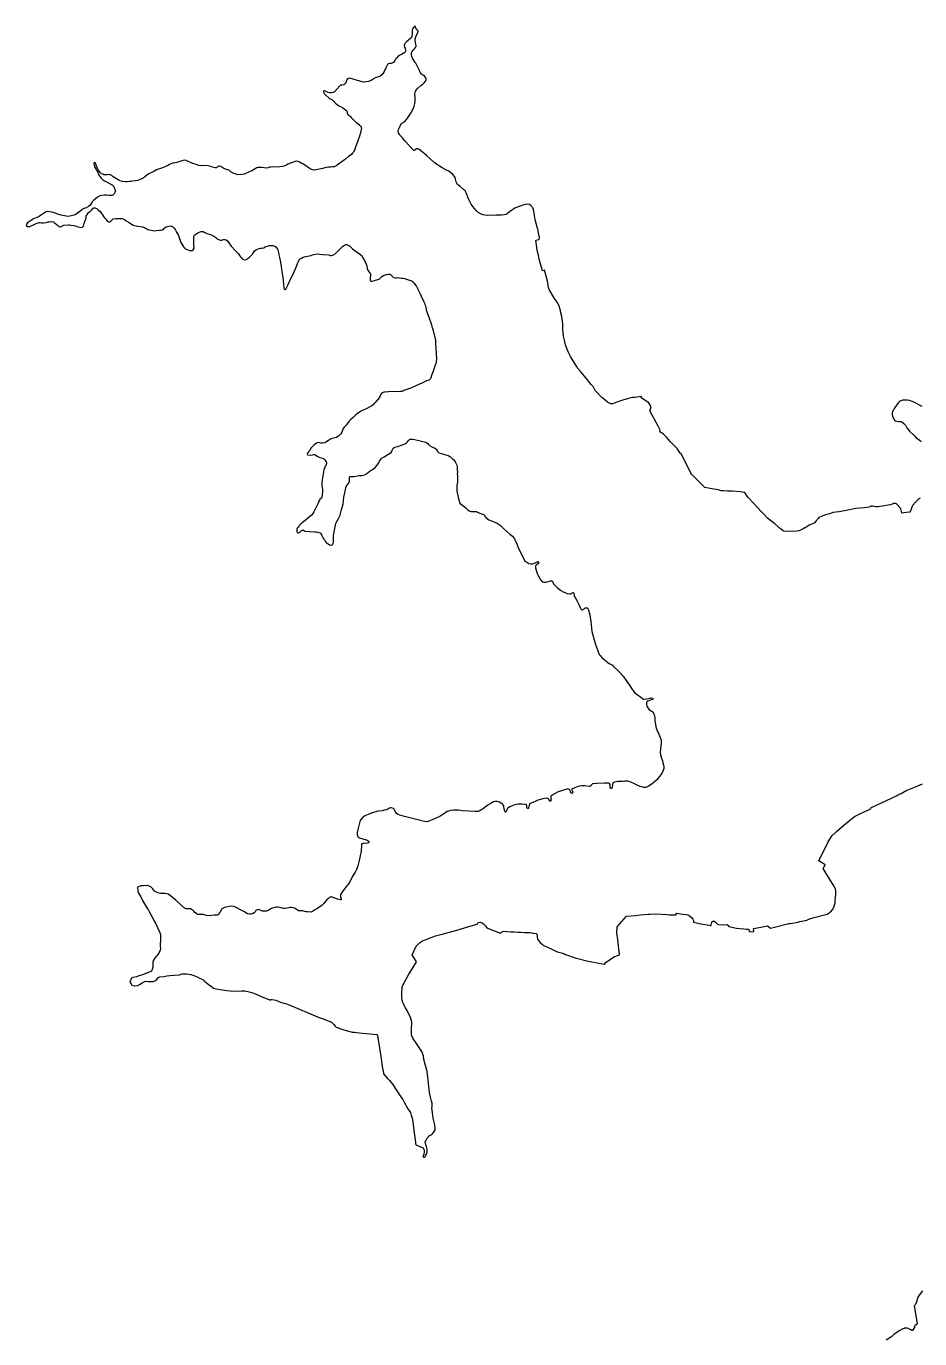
# Model space of a CAD drawing. Header units: inches. Extents: x 1341578 to 1502124, y 557203 to 748561.
# Drawn here: x 1476581 to 1479017, y 588468 to 592044 of the extents above; entities that cross this region are included whole.
import ezdxf

# ---------------------------------------------------------------- set-up
doc = ezdxf.new("R2010")
doc.units = ezdxf.units.IN
doc.header["$MEASUREMENT"] = 0
doc.layers.add('Zipcode', color=7, linetype='Continuous')

msp = doc.modelspace()

# ---------------------------------------------------------------- linework, layer by layer
at = {"layer": 'Zipcode'}
for points in [[(1479017.7, 590758.7), (1479014.8, 590756.7), (1479006.6, 590748), (1478998.4, 590739.2), (1478995.1, 590733.5), (1478991, 590721.1), (1478990.8, 590720.8), (1478989.5, 590720.3), (1478989.3, 590720.2), (1478980.7, 590719), (1478973.9, 590718.1), (1478969, 590717.4), (1478968.4, 590718), (1478967.9, 590718.5), (1478966.2, 590725.6), (1478965.4, 590728.8), (1478964.3, 590731.3), (1478953.6, 590742.9), (1478950.6, 590744.1), (1478945.6, 590743.5), (1478941.4, 590742.1), (1478936.9, 590740.5), (1478931.2, 590739.6), (1478925.5, 590738.5), (1478914.9, 590736.6), (1478907.8, 590735.3), (1478902.7, 590734.6), (1478897.2, 590734.8), (1478892.2, 590735.7), (1478891.8, 590735.7), (1478888.4, 590736.3), (1478884.8, 590736.1), (1478881.8, 590735.1), (1478881.7, 590735), (1478878.2, 590733.9), (1478865.4, 590732.1), (1478843.2, 590730.3), (1478842.8, 590730.3), (1478842.3, 590730.2), (1478816.5, 590724.5), (1478797.6, 590721.4), (1478779.7, 590719.3), (1478774.9, 590717.5), (1478770.7, 590715.9), (1478759.8, 590712.9), (1478741.8, 590705.8), (1478739.6, 590702.7), (1478737.3, 590699.8), (1478736.5, 590698.6), (1478734.9, 590696.7), (1478729.1, 590690.6), (1478715.7, 590684.5), (1478711.9, 590681.8), (1478707.4, 590678.9), (1478704.1, 590677.6), (1478703.8, 590677.7), (1478699.1, 590674.5), (1478690, 590670.2), (1478687.6, 590669.2), (1478687.5, 590669.1), (1478682.6, 590668.1), (1478665.4, 590667.8), (1478645.9, 590668.5), (1478644.8, 590669.1), (1478637.4, 590675), (1478621.8, 590688.5), (1478601.4, 590704.1), (1478591.9, 590714.7), (1478589.1, 590717.2), (1478584.1, 590721.9), (1478565, 590743), (1478548.1, 590761.2), (1478540.9, 590771.5), (1478537.7, 590774), (1478527.3, 590775.6), (1478506.7, 590777.4), (1478499.7, 590777.6), (1478492.4, 590777.7), (1478482.2, 590777.9), (1478475.2, 590778.7), (1478467.5, 590781.1), (1478449.9, 590783.7), (1478431.1, 590787.6), (1478429, 590789.1), (1478427.9, 590789.8), (1478402.6, 590815.5), (1478398.9, 590819.6), (1478395, 590823.9), (1478392.5, 590826.6), (1478366.5, 590879.9), (1478364.1, 590880.7), (1478355.1, 590893.9), (1478354.5, 590894.8), (1478347.7, 590901.4), (1478343.9, 590905.1), (1478342.2, 590907), (1478336.6, 590913.1), (1478327.4, 590923.3), (1478318.2, 590932.7), (1478314.9, 590935.5), (1478310.8, 590937.4), (1478308, 590940.4), (1478309.4, 590944), (1478306.5, 590949.3), (1478303.7, 590954.5), (1478281, 590996.3), (1478284.7, 591007.3), (1478278.1, 591018.3), (1478257.5, 591031.6), (1478257.1, 591032), (1478258, 591034.9), (1478240.2, 591032.8), (1478233.4, 591032.7), (1478226.7, 591031), (1478203.3, 591024.1), (1478183.8, 591017.5), (1478178.7, 591015.7), (1478174.9, 591015.3), (1478169.1, 591017.6), (1478165.7, 591020.2), (1478158.8, 591025.6), (1478153, 591030.4), (1478152.3, 591030.9), (1478152.2, 591031), (1478132.3, 591051.5), (1478126.2, 591062.4), (1478121.4, 591067.9), (1478117.8, 591072.1), (1478113.7, 591076.9), (1478110.6, 591080.8), (1478098.3, 591095.9), (1478092.1, 591103.2), (1478084.9, 591111.7), (1478080.7, 591118.2), (1478071.5, 591132.6), (1478064.6, 591144.5), (1478059.7, 591153.1), (1478054.3, 591166.1), (1478051, 591176.4), (1478050.2, 591179.6), (1478049.3, 591183.5), (1478049, 591184.5), (1478048, 591188.4), (1478045.8, 591200.1), (1478043.9, 591218.5), (1478043.3, 591233.4), (1478040.6, 591253), (1478037.6, 591266.6), (1478037.1, 591269.3), (1478036.5, 591272.1), (1478033.5, 591281.3), (1478029.1, 591291.1), (1478025.7, 591296.2), (1478021.4, 591302.5), (1478015.2, 591311.7), (1478009.2, 591322.5), (1478007.7, 591324.7), (1478005.3, 591329.1), (1478004.5, 591331.1), (1478003.8, 591339.6), (1478002.8, 591345.4), (1478002.2, 591349.1), (1477997.4, 591367.1), (1477993.6, 591379.4), (1477991.5, 591378.8), (1477988.5, 591377.9), (1477979.4, 591409.1), (1477978.2, 591414.7), (1477977, 591420.6), (1477974.2, 591433.6), (1477969.8, 591461.6), (1477978.2, 591463.2), (1477979.5, 591464.2), (1477980.1, 591466.2), (1477979.8, 591469.5), (1477978.5, 591475.2), (1477976.2, 591487.4), (1477975.2, 591491), (1477973.6, 591496.8), (1477969.9, 591510.5), (1477967.9, 591518.2), (1477967.3, 591522.5), (1477966.8, 591529.7), (1477963.6, 591544.8), (1477961.9, 591548.9), (1477961.3, 591549.8), (1477960.1, 591551.9), (1477956.9, 591555.6), (1477952.4, 591558.3), (1477946.4, 591559.2), (1477941.1, 591558.3), (1477934.7, 591556.2), (1477927.3, 591553.9), (1477919.2, 591551.1), (1477912.8, 591548.5), (1477901.7, 591541.2), (1477897, 591537.6), (1477894, 591534.9), (1477892, 591533.1), (1477888.8, 591531.4), (1477883.5, 591530.2), (1477876.9, 591529.6), (1477869.3, 591529.7), (1477861.2, 591529.4), (1477837.1, 591528.5), (1477831.3, 591528.9), (1477826.1, 591530.1), (1477820.9, 591532), (1477813.3, 591536.5), (1477808.5, 591541.4), (1477802, 591548.3), (1477793.9, 591559.1), (1477786.3, 591573.7), (1477780.6, 591590.3), (1477777, 591595.6), (1477773, 591599.4), (1477763.7, 591607.1), (1477756.5, 591613.2), (1477752.8, 591620.4), (1477751.2, 591627.4), (1477749.2, 591633.6), (1477744.2, 591639.7), (1477738.7, 591645.1), (1477732.9, 591648.9), (1477726.3, 591652.2), (1477715.1, 591658.1), (1477707.8, 591662.4), (1477699.7, 591667.9), (1477692.4, 591673.3), (1477672.1, 591691.8), (1477664.9, 591698), (1477652.4, 591708.5), (1477648.3, 591709.7), (1477644.4, 591709.8), (1477641.3, 591707.7), (1477638.3, 591705.5), (1477637.9, 591705.1), (1477637.4, 591705.6), (1477631.3, 591711.9), (1477629.1, 591714), (1477615.3, 591729.2), (1477613.1, 591731.7), (1477606.2, 591739.7), (1477603, 591743.6), (1477600.2, 591746.8), (1477599.3, 591748.1), (1477595.8, 591753.5), (1477594.7, 591755.2), (1477594.4, 591757.7), (1477595.4, 591762.8), (1477595.5, 591762.9), (1477599.9, 591772.1), (1477601.1, 591774.7), (1477604, 591778.4), (1477607, 591781.3), (1477608.1, 591781.8), (1477609.1, 591782.3), (1477611, 591783.3), (1477613.8, 591785.7), (1477618.3, 591791), (1477627.6, 591804.3), (1477630.9, 591809.6), (1477637, 591821.7), (1477638.3, 591826.6), (1477640.1, 591833.5), (1477640.8, 591840.1), (1477641, 591846.5), (1477640.9, 591851.9), (1477640.6, 591858.2), (1477640.9, 591863.1), (1477641, 591863.5), (1477641.9, 591867.1), (1477643.8, 591870.3), (1477646.9, 591873.2), (1477656.8, 591882.2), (1477662.3, 591886.3), (1477665.5, 591889.7), (1477670.9, 591897.5), (1477670.8, 591902.1), (1477668.3, 591906.5), (1477665.3, 591909.4), (1477663.4, 591910.3), (1477661.4, 591911.4), (1477658.3, 591913.4), (1477655.3, 591917.3), (1477655.1, 591917.7), (1477652.5, 591923.8), (1477649.3, 591931), (1477642.7, 591943.5), (1477641.3, 591945.6), (1477633.8, 591957.3), (1477632, 591962), (1477631.2, 591967.3), (1477631.5, 591971.4), (1477632.8, 591975.3), (1477635.6, 591978.8), (1477639.2, 591982.5), (1477641.8, 591985.8), (1477643, 591988.1), (1477643.6, 591989.3), (1477644, 591991.6), (1477642.9, 591995.4), (1477641.6, 592000.2), (1477640.8, 592004.3), (1477641.1, 592009.2), (1477642.9, 592015.1), (1477645.8, 592021.4), (1477648.7, 592026), (1477649.7, 592029.4), (1477648.7, 592032.3), (1477645.9, 592035.3), (1477643.3, 592038.6), (1477641.9, 592041.9), (1477640.8, 592044), (1477638.9, 592043.6), (1477636.2, 592040.7), (1477633.9, 592036.8), (1477632.9, 592033.2), (1477632.6, 592027.3), (1477632.8, 592022.3), (1477632.2, 592018.3), (1477630.7, 592013.5), (1477629.5, 592011.3), (1477622.7, 592005.7), (1477621.6, 592004.8), (1477618, 592002.6), (1477614.7, 591998.9), (1477613.5, 591996.7), (1477612.4, 591994.8), (1477611.3, 591991.5), (1477612.1, 591987.7), (1477613.8, 591983.3), (1477614.8, 591980.2), (1477615, 591976.4), (1477615, 591976.2), (1477613, 591972.7), (1477608.2, 591969.4), (1477603.5, 591967.2), (1477597, 591964), (1477590.9, 591957.9), (1477587.4, 591953.9), (1477585.4, 591950.9), (1477585.4, 591950.8), (1477583.6, 591947.6), (1477581.7, 591945.5), (1477578.8, 591943.7), (1477576, 591943), (1477574.7, 591942.6), (1477571.2, 591942.1), (1477571, 591942.1), (1477567.9, 591941.2), (1477565.6, 591939.9), (1477561.3, 591931), (1477559.8, 591927.9), (1477558.7, 591925.6), (1477556.3, 591921), (1477553.8, 591916.2), (1477550.1, 591911.5), (1477545.5, 591907.8), (1477544.5, 591907.5), (1477534.6, 591904.4), (1477530.4, 591902.5), (1477528.1, 591900.9), (1477526.9, 591900), (1477521.5, 591896.4), (1477513.9, 591893.9), (1477507.9, 591892.9), (1477500.3, 591892.1), (1477483.7, 591895.8), (1477474.4, 591898.9), (1477466.6, 591901.4), (1477462.1, 591902.6), (1477458.9, 591901.9), (1477456.6, 591900.5), (1477454.9, 591898.2), (1477453.6, 591895.9), (1477453, 591893.7), (1477452.9, 591893.5), (1477452.1, 591890.4), (1477451.2, 591888.1), (1477449.6, 591886.7), (1477446.3, 591884.4), (1477441, 591883.6), (1477438.2, 591883.3), (1477437.9, 591883.2), (1477435.4, 591882), (1477421.5, 591865.8), (1477418, 591863.6), (1477413.8, 591862.6), (1477408.7, 591862.8), (1477404.2, 591863.9), (1477400.1, 591865.7), (1477396.6, 591867.2), (1477394.1, 591868.1), (1477392, 591868.2), (1477391.2, 591866.9), (1477391.6, 591864.1), (1477393.1, 591860.8), (1477396.4, 591856.8), (1477406.9, 591848.5), (1477409.7, 591846.3), (1477412, 591845), (1477413.7, 591844.1), (1477417.5, 591840.9), (1477423.9, 591834.2), (1477433.4, 591827.5), (1477437.4, 591825.2), (1477444.2, 591822), (1477451.4, 591816.3), (1477454.4, 591813.3), (1477455.7, 591809.7), (1477456, 591806.3), (1477457.4, 591803.4), (1477460.5, 591801.3), (1477463.6, 591798.9), (1477466.7, 591795.3), (1477480.5, 591782.2), (1477482.1, 591780.7), (1477489, 591775), (1477489.6, 591774.5), (1477492.4, 591771.6), (1477494.1, 591768.9), (1477494.6, 591767), (1477494.2, 591762.8), (1477490.6, 591747.2), (1477483.6, 591729.1), (1477479.6, 591717.7), (1477476.7, 591709.5), (1477476.3, 591708.2), (1477474, 591703.6), (1477471.8, 591699.8), (1477471.6, 591699.6), (1477469.7, 591697.2), (1477467.5, 591694.7), (1477463.8, 591691.6), (1477459.7, 591688.8), (1477451, 591682.2), (1477444.8, 591677.8), (1477441.8, 591675.6), (1477432.5, 591668.2), (1477427.3, 591664.6), (1477423.9, 591662.6), (1477420.4, 591661.3), (1477417, 591660.7), (1477415.1, 591660.6), (1477411.3, 591660.4), (1477405, 591659.9), (1477398.6, 591658.9), (1477388.3, 591656.7), (1477371.4, 591653), (1477367.1, 591652.2), (1477364.4, 591652), (1477361.1, 591652.5), (1477356.6, 591654.5), (1477352.4, 591657.3), (1477349.3, 591659.4), (1477336.6, 591668), (1477332.9, 591669.8), (1477330.5, 591671), (1477325.7, 591674), (1477321.7, 591675.7), (1477317.6, 591676.4), (1477313.7, 591676), (1477294.3, 591667.9), (1477290.1, 591665.7), (1477286, 591664.1), (1477282.6, 591663.2), (1477279.4, 591662.3), (1477270.8, 591660.8), (1477256.4, 591660.3), (1477251.3, 591660.6), (1477247.3, 591660.5), (1477243.6, 591659.9), (1477240.3, 591658.6), (1477236.4, 591657.8), (1477222.5, 591658.8), (1477219.4, 591659.3), (1477215.4, 591659.3), (1477212, 591659), (1477209.7, 591658), (1477195.9, 591650.4), (1477186.3, 591646.2), (1477175.1, 591641.2), (1477168.6, 591640), (1477158, 591639.5), (1477152.8, 591640.6), (1477147.1, 591642.6), (1477139.8, 591646.3), (1477137.9, 591648.7), (1477135, 591651.4), (1477131.7, 591652.9), (1477127.1, 591653.9), (1477119.8, 591656.8), (1477111.2, 591662.2), (1477107.6, 591663.1), (1477105.4, 591663.1), (1477103.4, 591661.5), (1477101.7, 591659.7), (1477099.5, 591658.7), (1477096, 591658.6), (1477088.5, 591660), (1477083.6, 591661.6), (1477076.9, 591663.9), (1477065.2, 591664.5), (1477058.6, 591664), (1477057.4, 591664.1), (1477050.8, 591664.7), (1477046.5, 591666.2), (1477034.5, 591670.5), (1477020.3, 591676.8), (1477016.3, 591678.7), (1477012.2, 591679.1), (1477005.2, 591677.6), (1476997, 591674.9), (1476991.7, 591672.8), (1476985.8, 591671.6), (1476980.4, 591670.6), (1476974.6, 591669), (1476969.8, 591666.8), (1476965.8, 591664), (1476960.6, 591661.5), (1476955, 591659.5), (1476949.7, 591657.7), (1476944.2, 591655.5), (1476935.9, 591652.4), (1476926.6, 591647.7), (1476914.6, 591641.5), (1476912, 591639.9), (1476909.6, 591638.3), (1476903.8, 591634.1), (1476899.6, 591630.5), (1476893.3, 591627.3), (1476888.2, 591625.4), (1476884.7, 591624), (1476877.9, 591623), (1476870.6, 591621.8), (1476866.7, 591621.5), (1476862, 591620.9), (1476856.1, 591620.5), (1476850.4, 591620.4), (1476843.5, 591621.4), (1476837.2, 591623.1), (1476831, 591625.6), (1476817.8, 591634.2), (1476814.1, 591637.1), (1476810.5, 591638.9), (1476807.1, 591639.6), (1476803.3, 591639.8), (1476800.2, 591639.4), (1476798, 591639.1), (1476795, 591639.2), (1476792.1, 591639.5), (1476789.1, 591640.6), (1476786, 591642.1), (1476783.3, 591644.5), (1476780.1, 591648.3), (1476776.9, 591653.2), (1476774.3, 591658.9), (1476774.1, 591659.5), (1476771.5, 591665.9), (1476769.4, 591671.1), (1476767.1, 591674), (1476766.1, 591672.6), (1476765.4, 591669.4), (1476765.8, 591665.3), (1476766.9, 591661.2), (1476771.5, 591653.4), (1476774.2, 591648.7), (1476775.6, 591645.2), (1476777.2, 591641.9), (1476779.4, 591637.4), (1476782.2, 591633.4), (1476784.9, 591630), (1476788.6, 591626.5), (1476794.4, 591623), (1476801.1, 591618.8), (1476809.1, 591614.6), (1476815.2, 591611.9), (1476818.5, 591608.3), (1476820.8, 591604.1), (1476822.7, 591600.1), (1476823.3, 591597.4), (1476823.5, 591593.9), (1476822.7, 591591.1), (1476820, 591587.2), (1476817.3, 591584.8), (1476814.3, 591583.3), (1476811.7, 591582.8), (1476807.7, 591583.1), (1476800, 591583.8), (1476794, 591583.4), (1476787, 591582.7), (1476781, 591581.7), (1476774.9, 591578.8), (1476763.5, 591568.5), (1476760.6, 591565.4), (1476758, 591561.1), (1476755, 591556.9), (1476750.1, 591552.7), (1476743.7, 591549.4), (1476738.3, 591547.5), (1476738, 591547.3), (1476732.1, 591544.3), (1476727.9, 591540.3), (1476724.1, 591537.1), (1476720.6, 591534.4), (1476715.6, 591531.5), (1476710.2, 591529.2), (1476703.4, 591527.4), (1476699.2, 591526.2), (1476694.1, 591525.7), (1476684.7, 591527.2), (1476675.9, 591529), (1476665.7, 591532.4), (1476660.6, 591534.7), (1476656.5, 591535.9), (1476651, 591537.1), (1476644.3, 591538.5), (1476639, 591539), (1476635.1, 591538.4), (1476630.8, 591536.1), (1476617.3, 591526.8), (1476614.1, 591524.9), (1476609.7, 591522.9), (1476604.8, 591521), (1476600.2, 591518.9), (1476597.6, 591517.3), (1476593.9, 591515.2), (1476589, 591512), (1476584.5, 591508.1), (1476582.5, 591505.4), (1476580.7, 591502.6), (1476581.1, 591500.2), (1476583.9, 591498.3), (1476586.9, 591498.1), (1476590.2, 591498.4), (1476592.4, 591499.3), (1476600.9, 591503), (1476607.8, 591507), (1476615.6, 591509.1), (1476618.6, 591509.4), (1476622.5, 591508.6), (1476628.1, 591508.1), (1476634.6, 591509.2), (1476637.7, 591510.1), (1476640.7, 591510.8), (1476643.5, 591511.5), (1476648.1, 591512), (1476655.2, 591510.8), (1476658.1, 591508.7), (1476660.1, 591507), (1476665, 591502.8), (1476669.4, 591498.6), (1476671.4, 591497.5), (1476673.8, 591497.7), (1476676.2, 591498.6), (1476679.8, 591500.3), (1476683.2, 591501.7), (1476695.8, 591503.2), (1476698.8, 591502.8), (1476702.9, 591502.3), (1476710.5, 591500.9), (1476715.2, 591499.9), (1476718.6, 591498.9), (1476722.5, 591497.4), (1476731, 591496.1), (1476733.8, 591496.9), (1476736.5, 591499.3), (1476739.3, 591510), (1476741.5, 591514.6), (1476743.2, 591518.6), (1476743.5, 591520.2), (1476744, 591522.6), (1476744.5, 591526.2), (1476748.3, 591534.2), (1476750.7, 591536.3), (1476753.6, 591538.4), (1476755.4, 591539.6), (1476757.1, 591541.2), (1476758.8, 591542.6), (1476760.7, 591545), (1476763.6, 591548), (1476766.1, 591549.3), (1476768.8, 591549.4), (1476771.9, 591547.8), (1476774.5, 591546.2), (1476777.2, 591543.7), (1476782.1, 591539.1), (1476784.3, 591536.4), (1476786.2, 591533.8), (1476788.7, 591530), (1476791.6, 591525.8), (1476794.5, 591521.9), (1476797.3, 591518.3), (1476800.2, 591514.6), (1476804, 591512.1), (1476806.1, 591510.9), (1476808.3, 591510.6), (1476810.6, 591511.7), (1476813, 591514.9), (1476818, 591519.5), (1476825.2, 591520.7), (1476832.6, 591520.4), (1476841, 591520), (1476844.3, 591519.2), (1476848.4, 591517.2), (1476853, 591514.3), (1476859.6, 591510.6), (1476862.7, 591508.2), (1476866.5, 591505.6), (1476870, 591503.4), (1476873.1, 591502.5), (1476883.8, 591499.4), (1476897.5, 591497.7), (1476900.6, 591496.8), (1476903.5, 591495.6), (1476906.3, 591493.8), (1476909.2, 591492.1), (1476911.9, 591490.7), (1476915.9, 591489.4), (1476921.6, 591488.1), (1476930.1, 591486.6), (1476934.9, 591487.3), (1476944.2, 591488.1), (1476947.7, 591488.1), (1476951.8, 591489.5), (1476954.5, 591491.4), (1476955, 591491.7), (1476961.7, 591497.4), (1476974.4, 591500.2), (1476977.6, 591499.6), (1476980.5, 591497.6), (1476984.4, 591493.7), (1476987.5, 591488.4), (1476990.5, 591483.1), (1476993, 591478.4), (1476995.5, 591473.8), (1477002, 591454.6), (1477009.4, 591443.3), (1477014, 591438.4), (1477016.4, 591437), (1477025.7, 591433.4), (1477029.1, 591433), (1477031.4, 591433.1), (1477031.8, 591433.2), (1477033.5, 591433.5), (1477035.6, 591434.9), (1477038.7, 591439.4), (1477038.1, 591447.6), (1477037.6, 591454.6), (1477037.6, 591460.5), (1477037.4, 591465.6), (1477038.1, 591471.4), (1477039.8, 591475.1), (1477042.7, 591477.8), (1477045.8, 591479.3), (1477050.8, 591481.7), (1477054.8, 591484.1), (1477057.3, 591485.2), (1477062.7, 591484.5), (1477067.6, 591482.3), (1477072.9, 591479.8), (1477085.5, 591475.4), (1477086.5, 591475), (1477092.3, 591471.9), (1477097.3, 591468.3), (1477102.3, 591464.3), (1477105.4, 591462.6), (1477109, 591461.5), (1477112.9, 591461.2), (1477116.2, 591461.7), (1477118.9, 591462.7), (1477122.1, 591463.3), (1477125.7, 591462.4), (1477130.2, 591458.5), (1477133.1, 591454.4), (1477139.3, 591444.6), (1477151.6, 591431.8), (1477159.1, 591424), (1477162.3, 591419.8), (1477165.1, 591415.8), (1477167.2, 591412.8), (1477169.3, 591410.6), (1477172.7, 591408.4), (1477178.5, 591408), (1477181.2, 591408.6), (1477183.5, 591410), (1477186.1, 591412), (1477188.4, 591414.2), (1477191.1, 591416.6), (1477193.5, 591418.6), (1477195.7, 591420.9), (1477197.3, 591423.4), (1477197.4, 591423.5), (1477200.3, 591427.7), (1477203.5, 591432), (1477207.3, 591435.2), (1477211.3, 591437), (1477215.4, 591438.7), (1477219.4, 591439.4), (1477220, 591439.5), (1477223.5, 591439.8), (1477228.4, 591440.7), (1477232.9, 591443.6), (1477241.6, 591446), (1477244.3, 591446.5), (1477249.5, 591447), (1477252.8, 591446.4), (1477255.7, 591445.9), (1477258.6, 591444.5), (1477260.9, 591443), (1477262.7, 591440.5), (1477265.6, 591436.7), (1477266.6, 591434.5), (1477267.3, 591432.1), (1477268.4, 591426.9), (1477269, 591422.9), (1477269.2, 591421.3), (1477270.8, 591413.9), (1477272.2, 591409.7), (1477273.3, 591406.2), (1477274.9, 591395.4), (1477275.7, 591389.6), (1477277.8, 591374.9), (1477280, 591360.3), (1477281.2, 591351.9), (1477282.3, 591339.9), (1477282.9, 591334.4), (1477283.4, 591330.9), (1477284, 591328.4), (1477285.2, 591326.9), (1477287.1, 591326.6), (1477288.8, 591327.7), (1477293.9, 591339), (1477298.5, 591348.2), (1477300.5, 591352.1), (1477311.5, 591374.7), (1477314, 591381.1), (1477315.9, 591385.9), (1477318.4, 591392.5), (1477320.6, 591398.1), (1477322.7, 591403.4), (1477324.7, 591407.2), (1477327.5, 591410), (1477330.9, 591412.6), (1477335.3, 591414.8), (1477342.4, 591416.7), (1477357.2, 591419.6), (1477360.9, 591420.9), (1477365.2, 591422.6), (1477375, 591423.9), (1477381.1, 591423.5), (1477389.2, 591422.4), (1477405.9, 591420.9), (1477409.4, 591419.5), (1477412.1, 591419.4), (1477416.5, 591420), (1477422.9, 591423.9), (1477425.7, 591426.6), (1477431.4, 591431.8), (1477436.7, 591437.4), (1477442.6, 591443.6), (1477450.4, 591448.8), (1477452.5, 591449.5), (1477455.2, 591449.1), (1477458.2, 591447.9), (1477462.4, 591445.4), (1477465.4, 591442.6), (1477466.5, 591441.6), (1477470.1, 591437.7), (1477484.2, 591428), (1477488.3, 591425.1), (1477493.5, 591420.3), (1477498.6, 591413.2), (1477503.4, 591405.7), (1477507.5, 591395.6), (1477508.9, 591391), (1477510.7, 591383.7), (1477512.2, 591379.8), (1477514.1, 591377.2), (1477516.1, 591374.3), (1477518.2, 591370.4), (1477518.9, 591367.4), (1477519.1, 591363.8), (1477518.8, 591359.7), (1477518, 591355), (1477518.6, 591351.4), (1477521.1, 591349.7), (1477523.9, 591349.8), (1477530, 591351), (1477539.4, 591354), (1477543.1, 591355.3), (1477546.5, 591358.4), (1477550.2, 591362.1), (1477554.9, 591364.7), (1477557.6, 591365.8), (1477563.3, 591368.1), (1477567.3, 591368.7), (1477570.7, 591368.8), (1477573.7, 591367.3), (1477577.2, 591363.9), (1477578.2, 591363), (1477581.8, 591359.9), (1477587.3, 591358.8), (1477590.7, 591359), (1477593.6, 591359.1), (1477598, 591358.6), (1477602.8, 591357.9), (1477607.3, 591357.6), (1477608.3, 591357.5), (1477611.6, 591356.5), (1477619.8, 591354), (1477628.7, 591351.2), (1477629.5, 591351), (1477630.7, 591350.6), (1477632.9, 591349.3), (1477634.3, 591348.4), (1477636.5, 591346.4), (1477636.8, 591346), (1477638.1, 591344.4), (1477640.1, 591341.7), (1477644.5, 591334.8), (1477649.6, 591326.2), (1477655.5, 591312.8), (1477657.4, 591308.4), (1477664.4, 591293.5), (1477666.5, 591289.7), (1477667.9, 591286.4), (1477669.3, 591282), (1477670.4, 591277.2), (1477670.8, 591274.7), (1477671.4, 591271.2), (1477673.3, 591265.7), (1477677.7, 591254.5), (1477685.5, 591230.3), (1477686.7, 591225.9), (1477689.8, 591215.4), (1477694.8, 591195.8), (1477696.2, 591189.8), (1477696.8, 591183.6), (1477696.7, 591179.6), (1477698.7, 591152), (1477699.1, 591138.3), (1477698.8, 591130), (1477697.1, 591125.1), (1477696.2, 591122.8), (1477694.7, 591119.1), (1477692.6, 591112.5), (1477687.1, 591096.3), (1477686.9, 591095.8), (1477683.5, 591085.8), (1477682, 591082.6), (1477680.6, 591080.9), (1477677, 591079.1), (1477671.6, 591077.8), (1477668, 591076.2), (1477662.1, 591072.7), (1477654.7, 591069.4), (1477641.4, 591063.6), (1477633.2, 591060.2), (1477630.7, 591059.1), (1477613.2, 591052.3), (1477610.2, 591051.2), (1477607.2, 591050.1), (1477604.4, 591049), (1477600.7, 591048.6), (1477596.7, 591048.4), (1477582.7, 591049.1), (1477568.1, 591047.9), (1477558.7, 591047.1), (1477555.3, 591046.7), (1477552, 591045.4), (1477549.3, 591043.4), (1477547, 591040.2), (1477545.5, 591036.7), (1477543.6, 591032.8), (1477531.7, 591018.9), (1477529.6, 591016.1), (1477526.9, 591012.8), (1477523.1, 591010.2), (1477517.6, 591006.8), (1477509.3, 591002.9), (1477497.2, 590997.3), (1477493.5, 590995.5), (1477489.1, 590992.8), (1477480.5, 590986.2), (1477472, 590978.1), (1477465.5, 590972.3), (1477461.5, 590968), (1477458.5, 590964.1), (1477453, 590957.3), (1477450.3, 590954.5), (1477447.4, 590951.5), (1477445, 590948.2), (1477443.4, 590943.4), (1477441.3, 590937.9), (1477438.6, 590933.7), (1477435.9, 590930.8), (1477433.2, 590928.4), (1477430, 590926), (1477426.6, 590924), (1477422.7, 590922.7), (1477417.8, 590921.8), (1477413.1, 590920.3), (1477410, 590918.9), (1477407.6, 590917.4), (1477404.7, 590915.2), (1477400.6, 590912.4), (1477397.7, 590910.7), (1477394.8, 590909.4), (1477388.9, 590907.9), (1477384.3, 590908.4), (1477380.3, 590909.4), (1477376.7, 590909.6), (1477372.4, 590908.5), (1477366.1, 590903.6), (1477361, 590898.9), (1477357.3, 590895), (1477352.7, 590887.7), (1477350, 590884.6), (1477348, 590881.1), (1477346.9, 590877.8), (1477347.8, 590876.3), (1477355.2, 590875.5), (1477360.7, 590876.7), (1477363.5, 590877.6), (1477367.4, 590877.6), (1477370.2, 590875.7), (1477374.2, 590872.5), (1477381.5, 590869.2), (1477384.6, 590868.2), (1477388.8, 590867), (1477390.6, 590866.1), (1477391.7, 590865.5), (1477393.9, 590863.5), (1477396.9, 590860.1), (1477398.4, 590857.5), (1477399.1, 590855.4), (1477399.2, 590852.8), (1477398.2, 590848.8), (1477396, 590845.1), (1477394.8, 590842.4), (1477393.6, 590839.8), (1477392.3, 590835.8), (1477389.2, 590819.6), (1477388.5, 590813.9), (1477387, 590801.7), (1477387, 590793.1), (1477387.7, 590787.1), (1477388.5, 590782.2), (1477388.7, 590779.8), (1477388, 590764.8), (1477386.9, 590761.4), (1477385.3, 590758.5), (1477381.4, 590754.5), (1477378.4, 590750.2), (1477376.2, 590745.1), (1477373.9, 590739.2), (1477368.8, 590728.3), (1477364.9, 590721.4), (1477363.2, 590718.3), (1477362.9, 590717.7), (1477358.4, 590711.6), (1477336.9, 590693.6), (1477332.8, 590691.1), (1477330.1, 590688.6), (1477327.7, 590686.3), (1477326.1, 590684.5), (1477324.4, 590682.6), (1477321.7, 590679.5), (1477319.7, 590676.2), (1477318.4, 590673.4), (1477318.8, 590668.4), (1477319.4, 590665.5), (1477320.8, 590664), (1477322.9, 590663.7), (1477325.5, 590664.7), (1477327.8, 590666.4), (1477330.4, 590669), (1477332.4, 590670.6), (1477332.8, 590670.7), (1477334.7, 590671.5), (1477337.1, 590670.8), (1477339, 590669.2), (1477340.6, 590668.2), (1477352.5, 590667.6), (1477367.2, 590666.9), (1477371.9, 590666.6), (1477375.3, 590665.9), (1477378.7, 590664.9), (1477381.7, 590663.5), (1477385.5, 590659.2), (1477386.7, 590656.7), (1477388.3, 590652.7), (1477390.6, 590649), (1477392.5, 590646.4), (1477393.7, 590644.5), (1477395.7, 590641.3), (1477397.8, 590638.4), (1477400.1, 590636), (1477404.1, 590633.5), (1477407.1, 590631.5), (1477410.1, 590630), (1477412, 590630), (1477414.6, 590631.3), (1477416.2, 590632.9), (1477417.7, 590635.4), (1477418.1, 590638.9), (1477418.6, 590657), (1477420.2, 590666.6), (1477425.1, 590689), (1477427.4, 590694.6), (1477431.4, 590701.3), (1477434.8, 590708), (1477435.6, 590709.7), (1477439.2, 590723.9), (1477444.5, 590742.8), (1477444.5, 590742.8), (1477446.8, 590760.9), (1477453.2, 590789.9), (1477458, 590797.4), (1477460.8, 590801.4), (1477462.1, 590805.4), (1477462.5, 590809), (1477462.3, 590812.4), (1477462.1, 590815.3), (1477462.9, 590816.5), (1477463.3, 590817.1), (1477465.6, 590817.7), (1477466.3, 590817.6), (1477469.3, 590817.5), (1477473.9, 590817), (1477479.8, 590818.7), (1477482.9, 590819.5), (1477489.5, 590820), (1477494.6, 590820.3), (1477495.2, 590820.3), (1477495.5, 590820.4), (1477502.9, 590822.3), (1477507.2, 590824.1), (1477509.3, 590825.7), (1477518.5, 590832.4), (1477524.6, 590836.8), (1477528.3, 590839.1), (1477532.4, 590842.1), (1477537.4, 590848.1), (1477542, 590854.3), (1477544, 590858.7), (1477546.4, 590863.1), (1477548.7, 590865.7), (1477551.5, 590868), (1477556.5, 590871.2), (1477566.6, 590877), (1477575.3, 590882.8), (1477577.5, 590885.9), (1477578.1, 590887.6), (1477578.6, 590888.8), (1477581.5, 590894.1), (1477583.8, 590896.6), (1477588.1, 590897.8), (1477594.9, 590899.3), (1477603.3, 590902.8), (1477610.8, 590905.2), (1477614.8, 590907.1), (1477617.9, 590909.5), (1477620.2, 590911.7), (1477622.2, 590914.6), (1477624.7, 590917.4), (1477627, 590918.8), (1477633.9, 590919), (1477639.3, 590917.9), (1477647.1, 590916.6), (1477665.6, 590912.2), (1477672.2, 590909.6), (1477675.7, 590907.4), (1477677.7, 590904.8), (1477680, 590902), (1477686.4, 590897.9), (1477689.9, 590896.8), (1477693.4, 590895.6), (1477697.6, 590892.5), (1477699.8, 590890.5), (1477699.9, 590890.3), (1477701.5, 590887.5), (1477703.1, 590884.9), (1477706, 590881.9), (1477718.3, 590878.1), (1477731.2, 590874.2), (1477735.2, 590872.1), (1477737.2, 590871.1), (1477744.2, 590865), (1477746.8, 590862.3), (1477751.1, 590855.8), (1477753.1, 590852), (1477754.4, 590848.5), (1477754.6, 590847.8), (1477755.2, 590844.3), (1477755.2, 590840.2), (1477755.5, 590834.9), (1477756.1, 590830.3), (1477756, 590823.5), (1477756.3, 590820.4), (1477756.5, 590817.6), (1477756.8, 590813.2), (1477756.4, 590808.9), (1477756.2, 590805.5), (1477756.3, 590801.6), (1477756, 590797.5), (1477755, 590793.1), (1477754.5, 590787.7), (1477754.3, 590783.2), (1477754.9, 590777.6), (1477756, 590772.5), (1477757.3, 590765.6), (1477758.6, 590759.8), (1477760.9, 590750.1), (1477762.2, 590746.8), (1477764.1, 590743.7), (1477767.1, 590740.6), (1477770.9, 590737.9), (1477774.6, 590735.8), (1477778.9, 590732.4), (1477784.6, 590726.7), (1477788.1, 590724.1), (1477790.9, 590723), (1477794.2, 590722.4), (1477797.7, 590722.3), (1477807.9, 590721.6), (1477811.5, 590720.5), (1477821.8, 590716), (1477825.5, 590714.6), (1477825.6, 590714.6), (1477828.9, 590712.7), (1477831.5, 590709.4), (1477833.8, 590705.3), (1477841.8, 590699.5), (1477847.6, 590697.7), (1477857.1, 590692.5), (1477864.4, 590689.9), (1477872.5, 590684.6), (1477873.6, 590683.9), (1477883.2, 590674.9), (1477899.5, 590660.3), (1477906.8, 590654.8), (1477912.4, 590647.9), (1477918, 590633.9), (1477923, 590621.4), (1477935.2, 590596.8), (1477940, 590587.1), (1477946, 590583.5), (1477951.1, 590580.3), (1477957, 590579.3), (1477961.5, 590579.6), (1477966.7, 590581.4), (1477973.4, 590584.5), (1477976.2, 590586.2), (1477976.4, 590585.9), (1477977.5, 590585), (1477977.2, 590581.7), (1477975.7, 590579.8), (1477971, 590575.8), (1477969.3, 590574.4), (1477969.1, 590574), (1477968.9, 590573.4), (1477969.3, 590571), (1477969.4, 590568.4), (1477973.7, 590553.1), (1477976.5, 590548), (1477982.1, 590537.7), (1477985.6, 590533.2), (1477989.1, 590530.5), (1477991.6, 590529.6), (1477997.9, 590529.6), (1478000.6, 590530.4), (1478004.4, 590531.6), (1478009.3, 590533.5), (1478013, 590533.5), (1478013.3, 590533.2), (1478015.3, 590530.8), (1478018.8, 590524.1), (1478020.7, 590522.1), (1478026.4, 590516.4), (1478030, 590512.7), (1478037.4, 590507.6), (1478038, 590507.1), (1478046.7, 590502.6), (1478048, 590501.9), (1478054.3, 590498.2), (1478063.2, 590497.3), (1478066, 590497.8), (1478069.2, 590499.9), (1478071.1, 590501.6), (1478072.2, 590501.6), (1478073.9, 590499.9), (1478074.5, 590497.7), (1478074.2, 590496.1), (1478074.2, 590494.2), (1478074.2, 590493.1), (1478075.3, 590490.4), (1478077, 590487.4), (1478082.3, 590479.3), (1478088.2, 590466.5), (1478091.2, 590460.2), (1478093, 590456.5), (1478094, 590455.4), (1478095.2, 590454.4), (1478097, 590454.5), (1478098.3, 590454.7), (1478101.9, 590456.8), (1478105, 590459.3), (1478108.8, 590459.6), (1478110.2, 590459.3), (1478111.5, 590458.1), (1478112, 590457.4), (1478113.9, 590454.1), (1478114.3, 590451.5), (1478115.3, 590447.1), (1478117, 590440.1), (1478119.7, 590422.2), (1478123.1, 590395.4), (1478133.1, 590359.8), (1478133.9, 590357.6), (1478133.9, 590357.6), (1478138.9, 590342.6), (1478143.2, 590332.1), (1478145.7, 590329.3), (1478150.3, 590324), (1478155.1, 590319.4), (1478158.3, 590317.1), (1478170.5, 590308), (1478170.6, 590308), (1478172, 590306.9), (1478178.9, 590303.3), (1478182.3, 590299.4), (1478183.4, 590298.1), (1478192.6, 590289.6), (1478198.8, 590283), (1478208.4, 590273.2), (1478220.4, 590255.7), (1478223.4, 590252), (1478233.7, 590236.3), (1478234.7, 590235.1), (1478239.4, 590228.9), (1478243.1, 590226), (1478247.5, 590222.2), (1478255.7, 590217), (1478260.9, 590212.9), (1478263.4, 590210.5), (1478264.2, 590210.6), (1478272.3, 590211.5), (1478282.3, 590213.8), (1478283.9, 590214.4), (1478288, 590213.7), (1478289, 590213.2), (1478289.5, 590211.9), (1478289, 590210.2), (1478288.3, 590209.5), (1478288, 590209.5), (1478284.8, 590208.5), (1478275.5, 590205.6), (1478274.1, 590205.1), (1478272.4, 590202.9), (1478272.3, 590202.6), (1478272.1, 590202.2), (1478272.1, 590199.9), (1478272.1, 590197.2), (1478273.2, 590191.9), (1478275.9, 590187.2), (1478276.4, 590186), (1478280.4, 590180.8), (1478282.7, 590179.8), (1478285.6, 590178.2), (1478286.8, 590177.9), (1478289.9, 590175), (1478292.3, 590170.1), (1478293.6, 590166.4), (1478294.2, 590158.6), (1478294.7, 590150.7), (1478296.3, 590141.8), (1478296.9, 590135.4), (1478299.7, 590126.8), (1478305.4, 590115.3), (1478310.7, 590101.6), (1478311.7, 590097.4), (1478312.2, 590095.9), (1478311.6, 590091.2), (1478309.7, 590075.4), (1478309, 590064.4), (1478309.9, 590059.5), (1478312.4, 590049.6), (1478315.1, 590042.7), (1478317.6, 590033.6), (1478319, 590028.3), (1478319.1, 590023), (1478319.1, 590021.9), (1478317.2, 590016.1), (1478314.4, 590010.4), (1478311.3, 590005.5), (1478310.1, 590003.9), (1478306.5, 589999.5), (1478299.8, 589991.3), (1478293.7, 589985.2), (1478287.2, 589979.7), (1478277.3, 589973.9), (1478272.2, 589971), (1478270, 589970.2), (1478268.9, 589970.1), (1478268.1, 589970.1), (1478267.2, 589970.1), (1478264.4, 589970.1), (1478258.7, 589971.8), (1478254.7, 589972.8), (1478248.5, 589975.1), (1478237.4, 589981), (1478229, 589984.6), (1478224.8, 589986.3), (1478220.4, 589986.9), (1478212.7, 589986.9), (1478206.6, 589986.8), (1478202.4, 589986.8), (1478193.7, 589986.5), (1478184.5, 589984.5), (1478182.5, 589983.6), (1478180.3, 589982.2), (1478180.5, 589981.9), (1478180.3, 589981.2), (1478179.1, 589977.8), (1478178.1, 589971.5), (1478177.9, 589968.9), (1478176.7, 589967.1), (1478176.2, 589967.1), (1478174.3, 589967.1), (1478173, 589968.6), (1478173, 589969.5), (1478173, 589970.6), (1478173, 589975.5), (1478172.7, 589978.4), (1478170.6, 589980.9), (1478170.2, 589981.3), (1478168.7, 589982.1), (1478164.8, 589981.8), (1478157.3, 589981.9), (1478136, 589980.6), (1478126.1, 589979.9), (1478124.9, 589979.7), (1478124.8, 589979.6), (1478121.5, 589976.9), (1478120.3, 589975.2), (1478119.8, 589974.5), (1478119.5, 589973.3), (1478117.8, 589972.3), (1478116.1, 589972.3), (1478103.2, 589974.3), (1478101.1, 589974.3), (1478096, 589974.3), (1478094.2, 589974.3), (1478085.6, 589972.4), (1478071.8, 589967.7), (1478070.6, 589967.2), (1478068.4, 589966.2), (1478068.6, 589963.9), (1478068.7, 589963.4), (1478070.6, 589957.5), (1478070.5, 589955.4), (1478070, 589954.3), (1478069.4, 589953.8), (1478067, 589954.3), (1478065.5, 589955.5), (1478064.3, 589957.2), (1478064.2, 589960), (1478063.8, 589961.1), (1478063.2, 589962.6), (1478062.5, 589963.6), (1478059, 589965.6), (1478057, 589966), (1478040.3, 589960.7), (1478030.8, 589957.9), (1478015.1, 589948.7), (1478013.8, 589947.9), (1478011.4, 589946), (1478011, 589942.5), (1478011, 589942.3), (1478011.4, 589939.5), (1478011.5, 589936.4), (1478011, 589933.6), (1478010.3, 589932.6), (1478009.8, 589932.1), (1478009.1, 589932.4), (1478007.4, 589934.3), (1478006, 589937.3), (1478004.8, 589939.5), (1478004.5, 589939.6), (1478002.4, 589940.4), (1477999.2, 589940.7), (1477993.8, 589940.4), (1477989.5, 589939.6), (1477975.8, 589935.2), (1477969.7, 589933.2), (1477957.1, 589927.7), (1477954, 589926), (1477952.8, 589924), (1477951.8, 589920.6), (1477951.6, 589919.9), (1477950.4, 589916.1), (1477950.4, 589914.3), (1477949.7, 589913.1), (1477948.7, 589912.6), (1477948.2, 589912.6), (1477946.9, 589914.1), (1477946, 589915.3), (1477945.6, 589919.3), (1477945.5, 589919.5), (1477945.4, 589920.7), (1477944.7, 589922.7), (1477942.6, 589923.6), (1477939.2, 589923.9), (1477931.8, 589924.6), (1477921.9, 589924.2), (1477912.8, 589922.9), (1477903.6, 589919.4), (1477900.8, 589918.3), (1477896.7, 589915.8), (1477892.7, 589913.4), (1477890.9, 589908.2), (1477889.2, 589904.5), (1477888.6, 589903.2), (1477887.7, 589902.7), (1477887.5, 589902.7), (1477886.4, 589903.2), (1477885.7, 589904.2), (1477884.1, 589912.6), (1477883.3, 589917), (1477882.9, 589920.4), (1477882.3, 589921.2), (1477880.4, 589923.3), (1477878.3, 589925.8), (1477871.2, 589929.7), (1477864.8, 589931.5), (1477859.1, 589931.5), (1477855.1, 589931.3), (1477849.8, 589928.2), (1477845.8, 589925.7), (1477838.8, 589921.7), (1477832.2, 589916.2), (1477826.8, 589911.8), (1477816, 589906), (1477812.6, 589904.8), (1477804.9, 589904.5), (1477787.7, 589905.7), (1477769.2, 589906.8), (1477758.9, 589908.4), (1477752, 589908.1), (1477745.8, 589907.9), (1477737.9, 589907.3), (1477732.5, 589905.8), (1477729.8, 589904.7), (1477728.4, 589904.2), (1477722, 589899.7), (1477708.3, 589891), (1477703.4, 589888.9), (1477687.9, 589882.3), (1477678.6, 589878.4), (1477673.6, 589876.2), (1477666.8, 589877.1), (1477626.6, 589887.3), (1477611.7, 589891.3), (1477599.1, 589895), (1477594.5, 589896.6), (1477590.5, 589899.5), (1477588.5, 589901.8), (1477588.4, 589902), (1477585.2, 589908.4), (1477583.7, 589911.3), (1477581.8, 589913.2), (1477576.1, 589914.9), (1477572.6, 589914.2), (1477569.2, 589912.6), (1477566.7, 589911.2), (1477563.6, 589909.2), (1477556.4, 589907.9), (1477550.8, 589906.9), (1477539, 589905.2), (1477522.2, 589900.2), (1477514.7, 589897.7), (1477506.3, 589893.9), (1477500.6, 589890.8), (1477493.6, 589883.7), (1477490.4, 589877.3), (1477484.7, 589856), (1477483.1, 589847.1), (1477483.4, 589841.7), (1477483.6, 589839.5), (1477485.2, 589835.8), (1477487.7, 589833.4), (1477489.1, 589832.7), (1477495.4, 589830.7), (1477500.3, 589829.1), (1477505.1, 589828.5), (1477505.6, 589828.4), (1477506, 589828.2), (1477511.8, 589825.2), (1477512.3, 589825), (1477514.8, 589823.1), (1477515.3, 589821.5), (1477515.1, 589820.3), (1477513.6, 589819.1), (1477510.9, 589818.5), (1477501.5, 589817.8), (1477498.1, 589817.5), (1477495.6, 589816.2), (1477495, 589815.9), (1477494.9, 589815.3), (1477494.5, 589813.8), (1477494.4, 589812.4), (1477493.6, 589796.7), (1477491.1, 589784.1), (1477487.8, 589767.1), (1477484.4, 589756.5), (1477480.9, 589745.6), (1477480.3, 589743.9), (1477479.6, 589742.9), (1477477.1, 589739.4), (1477470.6, 589728.8), (1477463.8, 589714.5), (1477459.5, 589707.5), (1477455.1, 589702.3), (1477445.1, 589689), (1477438.3, 589679.7), (1477438.3, 589679.5), (1477437.1, 589676.6), (1477437.4, 589673.1), (1477437.4, 589672.6), (1477439.2, 589667), (1477439.4, 589665.2), (1477439.4, 589664.5), (1477439.4, 589664.2), (1477438.2, 589664), (1477437.9, 589664), (1477433, 589664.7), (1477429.4, 589666.1), (1477427.6, 589666.8), (1477419.6, 589669.8), (1477412.7, 589672.2), (1477411.5, 589672.1), (1477407.1, 589669.9), (1477404.6, 589667.9), (1477400.7, 589664.1), (1477394.2, 589657), (1477392.4, 589654.4), (1477386.3, 589648.8), (1477374.9, 589640.5), (1477369, 589637.3), (1477360.9, 589631.8), (1477357.4, 589630), (1477347.8, 589631.1), (1477343.9, 589631.2), (1477333.8, 589633.7), (1477323, 589634.1), (1477313.8, 589640.5), (1477312.3, 589641.4), (1477304.6, 589642.9), (1477300, 589642.8), (1477296.7, 589642.3), (1477285.5, 589640.7), (1477282.3, 589640), (1477272.1, 589643.1), (1477267, 589644), (1477262.8, 589643.7), (1477258.8, 589643.2), (1477252.4, 589641.6), (1477249.7, 589640.1), (1477242.2, 589635.6), (1477239, 589634.6), (1477236.3, 589633.5), (1477236.2, 589633.4), (1477230.6, 589632.8), (1477225.3, 589633.4), (1477224.7, 589633.5), (1477213.8, 589637.3), (1477209.9, 589637), (1477206.5, 589635), (1477204.9, 589631.6), (1477204.8, 589631.4), (1477202.1, 589628.9), (1477197.5, 589625.7), (1477193.5, 589624.9), (1477189, 589625), (1477184.1, 589626), (1477176.7, 589630.3), (1477174, 589631.8), (1477157.2, 589640.6), (1477153.4, 589643.5), (1477146.3, 589645.9), (1477138.9, 589646.3), (1477121.7, 589642.7), (1477118.2, 589641.2), (1477114.3, 589639.2), (1477108.2, 589629.6), (1477107.7, 589628.7), (1477105.3, 589625), (1477103.6, 589623.3), (1477102.1, 589622.5), (1477097, 589621.8), (1477092.8, 589621.8), (1477080.5, 589620.6), (1477072.4, 589621.3), (1477063.3, 589623.7), (1477058.3, 589624.2), (1477053.9, 589624.4), (1477052.6, 589623.9), (1477051.6, 589623.8), (1477048, 589624.3), (1477044.5, 589626.5), (1477040.8, 589629.1), (1477038.3, 589631.9), (1477035.8, 589634.5), (1477034, 589635.9), (1477031.3, 589637.9), (1477028.9, 589639.6), (1477022.5, 589639.6), (1477021.5, 589639.7), (1477016.6, 589639.8), (1477013.8, 589640.2), (1477012.3, 589640.9), (1477002.9, 589649), (1476988.2, 589663.2), (1476974.3, 589674.8), (1476967.4, 589679), (1476959.1, 589681.3), (1476947, 589681.3), (1476939.3, 589683.2), (1476933.6, 589685.5), (1476930.6, 589687.3), (1476925.5, 589693.8), (1476921.2, 589698.8), (1476920.3, 589699.5), (1476913.5, 589702.4), (1476910.8, 589702.6), (1476899.8, 589702.5), (1476894.3, 589702.4), (1476886.2, 589699), (1476885.3, 589698.7), (1476884.5, 589697.7), (1476884.5, 589695.9), (1476884.8, 589690.3), (1476884.9, 589686.9), (1476886.1, 589683.7), (1476893.1, 589672.2), (1476897.6, 589661.9), (1476911.2, 589639.8), (1476913.7, 589636), (1476915.7, 589632.3), (1476930.2, 589605.2), (1476932.8, 589600), (1476944.4, 589577), (1476946.8, 589569.5), (1476946.8, 589559.6), (1476946.1, 589537), (1476946.4, 589531.8), (1476945.9, 589526.8), (1476942.8, 589520.4), (1476939.1, 589514.9), (1476930.3, 589503.8), (1476927.5, 589499.8), (1476926, 589494.6), (1476926, 589487.8), (1476925.6, 589479.2), (1476925.4, 589476.9), (1476924.5, 589474.5), (1476922.3, 589470), (1476914.4, 589465.7), (1476898, 589459.6), (1476887.9, 589456.6), (1476881.1, 589454.6), (1476871.5, 589452.8), (1476867.6, 589450.5), (1476866.1, 589448), (1476864.6, 589444.2), (1476864.2, 589443.3), (1476863.5, 589440.6), (1476866.4, 589434.8), (1476867.3, 589433.4), (1476868, 589432.1), (1476868.5, 589431.6), (1476876, 589429.5), (1476876.3, 589429.4), (1476877, 589429.5), (1476884, 589431), (1476889.6, 589433.7), (1476897.2, 589438.3), (1476904.5, 589441.8), (1476907, 589442.8), (1476914.4, 589441.9), (1476914.6, 589441.9), (1476915.6, 589441.9), (1476920.9, 589441.7), (1476926.3, 589441.5), (1476928.6, 589442.4), (1476931.6, 589443.5), (1476936.8, 589447), (1476939.5, 589451.2), (1476942.1, 589453.4), (1476944.8, 589454.5), (1476956.7, 589455.5), (1476963.8, 589457.3), (1476971.9, 589457.9), (1476983.9, 589458.3), (1476998.2, 589459.9), (1477005.6, 589462.6), (1477013.4, 589462.5), (1477018.4, 589462), (1477029.3, 589460.3), (1477037.7, 589458), (1477047.1, 589454.1), (1477053.4, 589450.7), (1477062.4, 589446.9), (1477065.8, 589443.5), (1477072.6, 589438.2), (1477079.7, 589432.6), (1477085.9, 589427.8), (1477091.1, 589423.5), (1477097.6, 589421.5), (1477109.2, 589419.4), (1477121.8, 589417.6), (1477127.4, 589416.8), (1477145.4, 589414.8), (1477168.9, 589415.8), (1477174.2, 589415.8), (1477176.4, 589415.7), (1477188.7, 589413.7), (1477201.1, 589409.9), (1477227.4, 589398), (1477233.1, 589395.7), (1477243.6, 589391.3), (1477246.3, 589391.1), (1477247.6, 589391.1), (1477248.1, 589392.1), (1477249.5, 589392.7), (1477251, 589392.7), (1477260.8, 589390.8), (1477272.3, 589386.2), (1477276.3, 589384.7), (1477282.8, 589382.1), (1477287.9, 589381.3), (1477297.4, 589377.7), (1477375.2, 589345.2), (1477378.5, 589343.8), (1477378.8, 589343.7), (1477388.1, 589340.4), (1477389, 589340.1), (1477389.1, 589340.1), (1477389.1, 589340.1), (1477392.9, 589339.2), (1477393.1, 589339.2), (1477399.4, 589336.5), (1477411.3, 589331.6), (1477412.2, 589331.2), (1477412.6, 589331), (1477413, 589330.6), (1477419, 589324.1), (1477423, 589319.7), (1477425.8, 589316.9), (1477438.3, 589312.8), (1477444.2, 589310.8), (1477459.1, 589305.9), (1477466.7, 589304.2), (1477469.2, 589303.7), (1477475.4, 589303.1), (1477481.3, 589302.5), (1477497.2, 589301), (1477537.9, 589297.1), (1477539.5, 589288.7), (1477547.3, 589237), (1477552.3, 589204), (1477553.6, 589198.5), (1477553.8, 589197.9), (1477554.7, 589189.8), (1477566.1, 589177.1), (1477570.8, 589171.7), (1477580.4, 589160.7), (1477583.7, 589155.5), (1477584.2, 589154.7), (1477599.9, 589130.1), (1477604.2, 589124.6), (1477607.6, 589120), (1477611.5, 589112.9), (1477621.4, 589094.5), (1477628, 589085), (1477630.3, 589077.7), (1477633.6, 589066.3), (1477638, 589028.9), (1477641.6, 589003.9), (1477641.6, 588999.5), (1477643.1, 588997), (1477645.4, 588995.8), (1477655.7, 588990.7), (1477660.7, 588988.8), (1477663.7, 588985.6), (1477664.9, 588984.2), (1477665.5, 588983.2), (1477665.5, 588978.7), (1477665.3, 588977), (1477664.3, 588970.4), (1477662.9, 588967.8), (1477662.9, 588964.9), (1477663.2, 588963.6), (1477664.2, 588963), (1477664.7, 588962.7), (1477666.8, 588962.9), (1477668.3, 588964.2), (1477669.3, 588965.5), (1477670.5, 588968.1), (1477672.9, 588972.6), (1477673.6, 588977.6), (1477673.9, 588980), (1477674, 588984.5), (1477672.3, 588991.8), (1477670.6, 588996.4), (1477670, 588998), (1477668.5, 589001.9), (1477668.7, 589004.3), (1477671.9, 589011.3), (1477673.8, 589014.2), (1477676.2, 589017.7), (1477678.9, 589021), (1477681.1, 589022.2), (1477682.8, 589023.2), (1477686.2, 589025), (1477690.8, 589029.7), (1477694.3, 589035.9), (1477695.2, 589038.6), (1477695.2, 589042), (1477694.4, 589050.6), (1477690.2, 589069.1), (1477688.6, 589083.3), (1477687.1, 589091.4), (1477686.9, 589096.1), (1477687.5, 589101), (1477687.2, 589110.4), (1477685.9, 589115.8), (1477682.3, 589130.3), (1477680.1, 589138.7), (1477679.3, 589146.5), (1477677.4, 589163.9), (1477676.3, 589173.3), (1477675.1, 589187.7), (1477673.9, 589196.5), (1477665, 589229.4), (1477663.8, 589239.3), (1477661.8, 589243.7), (1477659.9, 589249.3), (1477659.3, 589250.4), (1477656.1, 589256.1), (1477644.8, 589273), (1477641.1, 589277.9), (1477638.2, 589281.4), (1477635.1, 589287.2), (1477631.4, 589295.4), (1477631.3, 589300.5), (1477631.3, 589308.6), (1477631.5, 589314.3), (1477631.6, 589327.1), (1477631.6, 589330.6), (1477630.7, 589335), (1477628.7, 589343.4), (1477619, 589362.7), (1477613.9, 589370.6), (1477610.6, 589378.6), (1477607.4, 589384.1), (1477605.4, 589390.4), (1477605.1, 589397.6), (1477605.1, 589402.5), (1477604.7, 589412.8), (1477606.1, 589422.4), (1477606.1, 589426.1), (1477608.5, 589433.5), (1477622.7, 589459.3), (1477644.4, 589495.2), (1477632.6, 589514.3), (1477644.2, 589537.3), (1477646.7, 589540.8), (1477655.4, 589548.2), (1477661, 589552.4), (1477665.7, 589554.1), (1477671.2, 589556.1), (1477675.3, 589557.7), (1477696.4, 589565.8), (1477714.3, 589570.4), (1477754.9, 589581.4), (1477787.3, 589591.3), (1477810.4, 589598.1), (1477810.9, 589599.4), (1477811.9, 589600.9), (1477813, 589602.4), (1477817.9, 589602.7), (1477819.9, 589602.4), (1477823.4, 589600.9), (1477828.1, 589597.5), (1477833.1, 589593.1), (1477834.9, 589590.2), (1477836.4, 589587.8), (1477843.3, 589585.1), (1477850.2, 589582.3), (1477873.4, 589573.1), (1477874.6, 589573.9), (1477876.8, 589575.6), (1477878.3, 589577), (1477881.7, 589578.6), (1477902.4, 589576.8), (1477912.3, 589576.9), (1477921.8, 589576.3), (1477928.2, 589575.9), (1477938.4, 589575.2), (1477955.1, 589574.6), (1477959.3, 589574), (1477961.6, 589573.6), (1477970.7, 589572.2), (1477971, 589572.2), (1477972.7, 589570.5), (1477974.5, 589556.8), (1477977, 589553.1), (1477981.8, 589547.9), (1477987.9, 589542.1), (1477989.7, 589540.9), (1478014.1, 589529.6), (1478026.9, 589523.4), (1478031.5, 589521.1), (1478031.9, 589521), (1478039.8, 589519.7), (1478043.1, 589519), (1478046.5, 589517.5), (1478051.3, 589514.6), (1478077.7, 589506.4), (1478112.9, 589497), (1478118.2, 589495.7), (1478156.6, 589488.9), (1478158.1, 589489.9), (1478161.7, 589493.9), (1478165.7, 589496.6), (1478177.9, 589505.4), (1478183, 589508.7), (1478198, 589514.2), (1478193.4, 589555.5), (1478190.9, 589573.3), (1478191.6, 589590.5), (1478217.7, 589619.3), (1478242.2, 589621.5), (1478254.8, 589622.7), (1478277.3, 589624.7), (1478278.1, 589624.7), (1478281.2, 589624.9), (1478297.5, 589625.9), (1478327.2, 589623.8), (1478332.9, 589623.4), (1478339.8, 589622.9), (1478352.4, 589623), (1478352.7, 589626.9), (1478353.3, 589627.2), (1478369.6, 589625.3), (1478380.4, 589623.9), (1478386.2, 589622.4), (1478387.7, 589621.8), (1478394.3, 589615.7), (1478398.3, 589611.3), (1478399.9, 589607.6), (1478399.9, 589602.7), (1478420, 589598.8), (1478425.7, 589597.7), (1478437.4, 589595.5), (1478446, 589594.5), (1478448, 589594.3), (1478448.4, 589596), (1478450.3, 589603.3), (1478450.4, 589603.7), (1478452.1, 589605.4), (1478454.6, 589606.4), (1478459, 589604.1), (1478459, 589604), (1478462.4, 589600.3), (1478464.4, 589598.3), (1478465.2, 589597.8), (1478469.2, 589596.9), (1478482.5, 589596), (1478491, 589596.8), (1478495.2, 589594.4), (1478495.8, 589592.2), (1478496.6, 589591), (1478517.5, 589587), (1478537.2, 589584.6), (1478544.1, 589583.9), (1478549.3, 589584.1), (1478551.2, 589582.9), (1478552.1, 589578.2), (1478552.8, 589577.5), (1478554.5, 589577.1), (1478554.8, 589577), (1478562.4, 589577.3), (1478564.3, 589578), (1478564.2, 589578.5), (1478564.1, 589580.3), (1478563.3, 589585), (1478564.1, 589585.5), (1478564.5, 589585.7), (1478588.2, 589590.6), (1478601.8, 589593.5), (1478610, 589586.8), (1478659.7, 589599.9), (1478662.2, 589599.4), (1478664.7, 589599.1), (1478684.8, 589603.5), (1478689.7, 589604.6), (1478695.1, 589605.8), (1478708.6, 589608.2), (1478714.1, 589611.2), (1478719.7, 589613), (1478725.4, 589614.7), (1478756.8, 589622.9), (1478764.9, 589624.7), (1478770.1, 589628.6), (1478776.7, 589633.9), (1478780.8, 589639.6), (1478782.9, 589644.3), (1478786, 589655.9), (1478786, 589659.3), (1478786.2, 589664), (1478788, 589677.4), (1478788, 589681.9), (1478787.9, 589685.1), (1478787.8, 589687.9), (1478786.9, 589694.1), (1478782.7, 589701.9), (1478758.9, 589739.9), (1478753.6, 589749.1), (1478758.9, 589759.1), (1478741.9, 589770), (1478767.6, 589822), (1478777.8, 589839.5), (1478786.3, 589846.9), (1478790, 589850.1), (1478810.2, 589867.7), (1478838.8, 589891), (1478857.2, 589899.8), (1478861.9, 589902.1), (1478877.3, 589909.4), (1478884.7, 589912.4), (1478883.9, 589914.3), (1478904.6, 589924.4), (1478909.3, 589926.7), (1478926.4, 589935), (1478955.5, 589948.3), (1478961.1, 589951.5), (1478965.8, 589954.1), (1478970.7, 589956.8), (1478981.3, 589962.5), (1478982.6, 589963), (1479005.4, 589972.1), (1479024.2, 589980.4)], [(1479023.3, 591008.2), (1478999.2, 591020.9), (1478988.6, 591024.2), (1478983.9, 591025.1), (1478978.2, 591025.6), (1478971.2, 591025.1), (1478963, 591022.3), (1478958.7, 591019.3), (1478947.3, 591002.8), (1478944.9, 590999.2), (1478943.5, 590996), (1478941.9, 590990.7), (1478941.5, 590985), (1478943.3, 590979), (1478948.4, 590970.4), (1478951.1, 590968.7), (1478954.8, 590968), (1478959.6, 590967.6), (1478964, 590967.2), (1478966.3, 590966.6), (1478967.8, 590966.2), (1478973.5, 590962.1), (1478977.6, 590957), (1478981.8, 590949.5), (1478986.2, 590944.1), (1478986.7, 590943.6), (1478989.3, 590940.4), (1479001.1, 590929.8), (1479003.2, 590926.9), (1479006.5, 590924), (1479010.6, 590920.8), (1479020.9, 590912.5)], [(1479024.1, 588599.1), (1479013, 588583.6), (1479011, 588577.6), (1479008.8, 588571.5), (1479005.3, 588561.4), (1479003.1, 588559.3), (1479001.8, 588558), (1479008.7, 588515.4), (1479009.6, 588509.5), (1479009.7, 588509.2), (1479002.8, 588502.3), (1479003, 588501.7), (1479003.6, 588500.3), (1478997.5, 588490.4), (1478996.2, 588490.4), (1478995, 588490.6), (1478992.5, 588492.3), (1478992.1, 588492.5), (1478990.9, 588493.1), (1478985.1, 588495.8), (1478983.3, 588496.7), (1478977, 588496.9), (1478975.6, 588496.9), (1478975.5, 588496.8), (1478974.4, 588496.4), (1478971.5, 588495.3), (1478970.8, 588495), (1478962.6, 588490.7), (1478947.3, 588480.2), (1478940.4, 588474.3), (1478937.9, 588472.2), (1478924.9, 588464.4)]]:
    msp.add_lwpolyline(points, dxfattribs=at)

doc.saveas('drawing.dxf')
